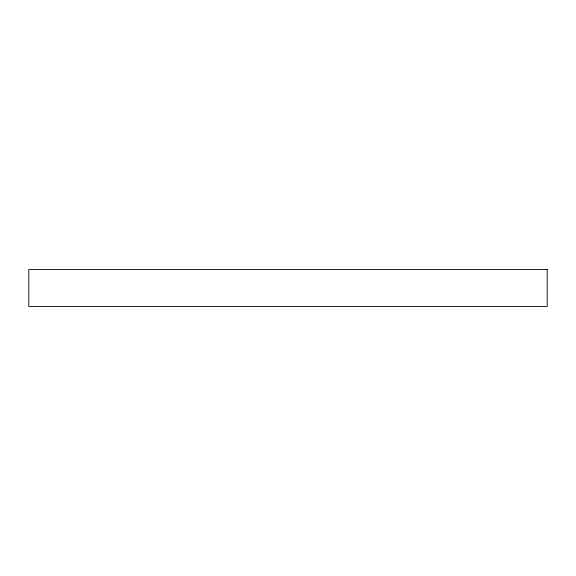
<?xml version="1.0" encoding="UTF-8"?>
<svg xmlns="http://www.w3.org/2000/svg" width="576" height="576" viewBox="0 0 576 576"><rect width="100%" height="100%" fill="white"/><g stroke="black" fill="none" stroke-linecap="round" stroke-linejoin="round"><path stroke-width="0.86" d="M547.2 269.489L28.8 269.489L28.8 306.511L547.2 306.511L547.2 269.489"/></g></svg>
